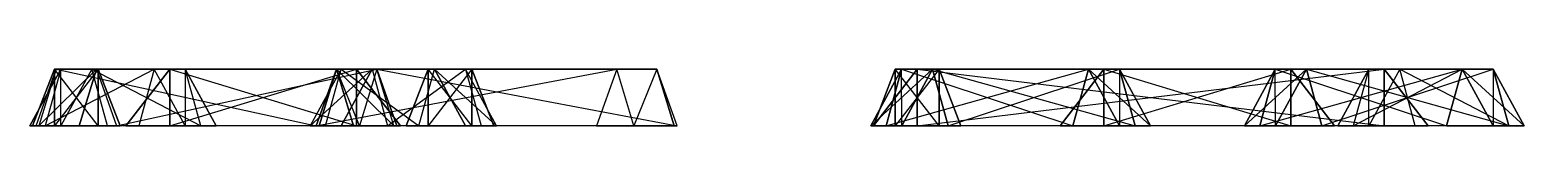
# Model space of a CAD drawing. Extents: x -3500 to 3500, y -22 to 22.
# Drawn here: x -1196.1 to -1133.5, y 19.7 to 22 of the extents above; entities that cross this region are included whole.
import ezdxf

# ---------------------------------------------------------------- set-up
doc = ezdxf.new("R2010")
doc.units = 0
doc.layers.add('UB3D', color=1, linetype='CONTINUOUS')

msp = doc.modelspace()

# ---------------------------------------------------------------- linework, layer by layer
at = {"layer": 'UB3D', "color": 2}
for points in [[(-1196.137953, 19.685039, 1267.897992), (-1194.841732, 22.047244, 1266.595984), (-1195.492756, 19.685039, 1265.947874)], [(-1196.137953, 19.685039, 1267.897992), (-1194.835984, 19.685039, 1269.194213), (-1194.841732, 22.047244, 1266.595984)], [(-1195.10937, 19.685039, 1292.703386), (-1195.10937, 22.047244, 1290.866142), (-1196.027992, 19.685039, 1290.866142)], [(-1195.10937, 22.047244, 1290.866142), (-1196.027992, 19.685039, 1290.866142), (-1195.10937, 22.047244, 1267.244094)], [(-1196.027992, 19.685039, 1290.866142), (-1195.10937, 22.047244, 1267.244094), (-1196.027992, 19.685039, 1267.244094)], [(-1195.10937, 22.047244, 1267.244094), (-1196.027992, 19.685039, 1267.244094), (-1195.10937, 19.685039, 1265.40685)], [(-1195.10937, 19.685039, 1269.081339), (-1195.10937, 22.047244, 1267.244094), (-1196.027992, 19.685039, 1267.244094)], [(-1195.10937, 22.047244, 1267.244094), (-1196.027992, 19.685039, 1267.244094), (-1195.10937, 22.047244, 1263.307087)], [(-1196.027992, 19.685039, 1267.244094), (-1195.10937, 22.047244, 1263.307087), (-1196.027992, 19.685039, 1263.307087)], [(-1195.10937, 22.047244, 1263.307087), (-1196.027992, 19.685039, 1263.307087), (-1195.10937, 19.685039, 1261.469843)], [(-1195.756654, 19.685039, 1317.095827), (-1195.880591, 19.685039, 1319.146181), (-1195.035669, 22.047244, 1318.785669)], [(-1195.880591, 19.685039, 1319.146181), (-1195.035669, 22.047244, 1318.785669), (-1184.122047, 19.685039, 1346.705236)], [(-1194.066811, 19.685039, 1316.374882), (-1195.756654, 19.685039, 1317.095827), (-1193.345827, 22.047244, 1318.064724)], [(-1195.756654, 19.685039, 1317.095827), (-1193.345827, 22.047244, 1318.064724), (-1195.035669, 22.047244, 1318.785669)], [(-1194.841732, 22.047244, 1266.595984), (-1195.492756, 19.685039, 1265.947874), (-1190.922205, 22.047244, 1262.658976)], [(-1195.492756, 19.685039, 1265.947874), (-1190.922205, 22.047244, 1262.658976), (-1191.573228, 19.685039, 1262.010866)], [(-1195.10937, 19.685039, 1292.703386), (-1193.272126, 19.685039, 1292.703386), (-1195.10937, 22.047244, 1290.866142)], [(-1193.272126, 19.685039, 1292.703386), (-1195.10937, 22.047244, 1290.866142), (-1193.272126, 22.047244, 1290.866142)], [(-1195.10937, 22.047244, 1290.866142), (-1193.272126, 22.047244, 1290.866142), (-1195.10937, 22.047244, 1267.244094)], [(-1193.272126, 22.047244, 1290.866142), (-1195.10937, 22.047244, 1267.244094), (-1193.272126, 22.047244, 1267.244094)], [(-1195.10937, 22.047244, 1267.244094), (-1193.272126, 22.047244, 1267.244094), (-1195.10937, 19.685039, 1265.40685)], [(-1193.272126, 22.047244, 1267.244094), (-1195.10937, 19.685039, 1265.40685), (-1193.272126, 19.685039, 1265.40685)], [(-1195.10937, 19.685039, 1269.081339), (-1193.272126, 19.685039, 1269.081339), (-1195.10937, 22.047244, 1267.244094)], [(-1193.272126, 19.685039, 1269.081339), (-1195.10937, 22.047244, 1267.244094), (-1193.272126, 22.047244, 1267.244094)], [(-1195.10937, 22.047244, 1267.244094), (-1193.272126, 22.047244, 1267.244094), (-1195.10937, 22.047244, 1263.307087)], [(-1193.272126, 22.047244, 1267.244094), (-1195.10937, 22.047244, 1263.307087), (-1193.272126, 22.047244, 1263.307087)], [(-1195.10937, 22.047244, 1263.307087), (-1193.272126, 22.047244, 1263.307087), (-1195.10937, 19.685039, 1261.469843)], [(-1193.272126, 22.047244, 1263.307087), (-1195.10937, 19.685039, 1261.469843), (-1193.272126, 19.685039, 1261.469843)], [(-1195.035669, 22.047244, 1318.785669), (-1184.122047, 19.685039, 1346.705236), (-1183.277126, 22.047244, 1346.344724)], [(-1193.345827, 22.047244, 1318.064724), (-1195.035669, 22.047244, 1318.785669), (-1181.587283, 22.047244, 1345.62378)], [(-1195.035669, 22.047244, 1318.785669), (-1181.587283, 22.047244, 1345.62378), (-1183.277126, 22.047244, 1346.344724)], [(-1194.835984, 19.685039, 1269.194213), (-1194.841732, 22.047244, 1266.595984), (-1193.539764, 22.047244, 1267.892205)], [(-1194.841732, 22.047244, 1266.595984), (-1193.539764, 22.047244, 1267.892205), (-1190.922205, 22.047244, 1262.658976)], [(-1194.835984, 19.685039, 1269.194213), (-1192.88874, 19.685039, 1268.540315), (-1193.539764, 22.047244, 1267.892205)], [(-1194.066811, 19.685039, 1316.374882), (-1193.345827, 22.047244, 1318.064724), (-1192.500906, 19.685039, 1317.704213)], [(-1192.88874, 19.685039, 1268.540315), (-1193.539764, 22.047244, 1267.892205), (-1188.969213, 19.685039, 1264.603307)], [(-1193.539764, 22.047244, 1267.892205), (-1188.969213, 19.685039, 1264.603307), (-1189.620236, 22.047244, 1263.955197)], [(-1193.539764, 22.047244, 1267.892205), (-1190.922205, 22.047244, 1262.658976), (-1189.620236, 22.047244, 1263.955197)], [(-1193.345827, 22.047244, 1318.064724), (-1192.500906, 19.685039, 1317.704213), (-1181.587283, 22.047244, 1345.62378)], [(-1193.272126, 19.685039, 1292.703386), (-1192.353504, 19.685039, 1290.866142), (-1193.272126, 22.047244, 1290.866142)], [(-1192.353504, 19.685039, 1290.866142), (-1193.272126, 22.047244, 1290.866142), (-1192.353504, 19.685039, 1267.244094)], [(-1193.272126, 22.047244, 1290.866142), (-1192.353504, 19.685039, 1267.244094), (-1193.272126, 22.047244, 1267.244094)], [(-1192.353504, 19.685039, 1267.244094), (-1193.272126, 22.047244, 1267.244094), (-1193.272126, 19.685039, 1265.40685)], [(-1193.272126, 19.685039, 1269.081339), (-1192.353504, 19.685039, 1267.244094), (-1193.272126, 22.047244, 1267.244094)], [(-1192.353504, 19.685039, 1267.244094), (-1193.272126, 22.047244, 1267.244094), (-1192.353504, 19.685039, 1263.307087)], [(-1193.272126, 22.047244, 1267.244094), (-1192.353504, 19.685039, 1263.307087), (-1193.272126, 22.047244, 1263.307087)], [(-1192.353504, 19.685039, 1263.307087), (-1193.272126, 22.047244, 1263.307087), (-1193.272126, 19.685039, 1261.469843)], [(-1192.500906, 19.685039, 1317.704213), (-1181.587283, 22.047244, 1345.62378), (-1180.742362, 19.685039, 1345.263268)], [(-1192.108465, 19.685039, 1262.388465), (-1190.27122, 22.047244, 1262.388465), (-1190.27122, 19.685039, 1261.469843)], [(-1192.108465, 19.685039, 1264.225709), (-1190.27122, 19.685039, 1265.144331), (-1190.27122, 22.047244, 1264.225709)], [(-1192.108465, 19.685039, 1262.388465), (-1192.108465, 19.685039, 1264.225709), (-1190.27122, 22.047244, 1262.388465)], [(-1192.108465, 19.685039, 1264.225709), (-1190.27122, 22.047244, 1262.388465), (-1190.27122, 22.047244, 1264.225709)], [(-1190.922205, 22.047244, 1262.658976), (-1191.573228, 19.685039, 1262.010866), (-1189.625984, 19.685039, 1261.356969)], [(-1190.922205, 22.047244, 1262.658976), (-1189.620236, 22.047244, 1263.955197), (-1189.625984, 19.685039, 1261.356969)], [(-1190.27122, 22.047244, 1262.388465), (-1190.27122, 19.685039, 1261.469843), (-1182.432205, 22.047244, 1262.388465)], [(-1190.27122, 19.685039, 1261.469843), (-1182.432205, 22.047244, 1262.388465), (-1182.432205, 19.685039, 1261.469843)], [(-1190.27122, 19.685039, 1265.144331), (-1190.27122, 22.047244, 1264.225709), (-1182.432205, 19.685039, 1265.144331)], [(-1190.27122, 22.047244, 1264.225709), (-1182.432205, 19.685039, 1265.144331), (-1182.432205, 22.047244, 1264.225709)], [(-1190.27122, 22.047244, 1262.388465), (-1190.27122, 22.047244, 1264.225709), (-1182.432205, 22.047244, 1262.388465)], [(-1190.27122, 22.047244, 1264.225709), (-1182.432205, 22.047244, 1262.388465), (-1182.432205, 22.047244, 1264.225709)], [(-1189.620236, 22.047244, 1263.955197), (-1189.625984, 19.685039, 1261.356969), (-1188.324016, 19.685039, 1262.653189)], [(-1188.969213, 19.685039, 1264.603307), (-1189.620236, 22.047244, 1263.955197), (-1188.324016, 19.685039, 1262.653189)], [(-1184.379409, 19.685039, 1262.65315), (-1183.734213, 19.685039, 1264.603307), (-1183.083189, 22.047244, 1263.955157)], [(-1183.077441, 19.685039, 1261.357008), (-1184.379409, 19.685039, 1262.65315), (-1181.78122, 22.047244, 1262.659016)], [(-1184.379409, 19.685039, 1262.65315), (-1181.78122, 22.047244, 1262.659016), (-1183.083189, 22.047244, 1263.955157)], [(-1184.122047, 19.685039, 1346.705236), (-1183.277126, 22.047244, 1346.344724), (-1182.556142, 19.685039, 1348.034567)], [(-1183.99811, 19.685039, 1347.313622), (-1183.277126, 22.047244, 1345.62378), (-1184.122047, 19.685039, 1345.263268)], [(-1183.277126, 22.047244, 1345.62378), (-1184.122047, 19.685039, 1345.263268), (-1171.518622, 22.047244, 1318.064724)], [(-1184.122047, 19.685039, 1345.263268), (-1171.518622, 22.047244, 1318.064724), (-1172.363543, 19.685039, 1317.704213)], [(-1183.99811, 19.685039, 1347.313622), (-1182.308268, 19.685039, 1348.034567), (-1183.277126, 22.047244, 1345.62378)], [(-1183.734213, 19.685039, 1264.603307), (-1183.083189, 22.047244, 1263.955157), (-1179.814724, 19.685039, 1268.540315)], [(-1181.587283, 22.047244, 1345.62378), (-1183.277126, 22.047244, 1346.344724), (-1180.866299, 19.685039, 1347.313622)], [(-1183.277126, 22.047244, 1346.344724), (-1180.866299, 19.685039, 1347.313622), (-1182.556142, 19.685039, 1348.034567)], [(-1182.308268, 19.685039, 1348.034567), (-1183.277126, 22.047244, 1345.62378), (-1181.587283, 22.047244, 1346.344724)], [(-1183.277126, 22.047244, 1345.62378), (-1181.587283, 22.047244, 1346.344724), (-1171.518622, 22.047244, 1318.064724)], [(-1183.083189, 22.047244, 1263.955157), (-1179.814724, 19.685039, 1268.540315), (-1179.163701, 22.047244, 1267.892165)], [(-1181.78122, 22.047244, 1262.659016), (-1183.083189, 22.047244, 1263.955157), (-1177.861732, 22.047244, 1266.596024)], [(-1183.083189, 22.047244, 1263.955157), (-1177.861732, 22.047244, 1266.596024), (-1179.163701, 22.047244, 1267.892165)], [(-1183.077441, 19.685039, 1261.357008), (-1181.78122, 22.047244, 1262.659016), (-1181.130197, 19.685039, 1262.010866)], [(-1182.432205, 22.047244, 1262.388465), (-1182.432205, 19.685039, 1261.469843), (-1180.594961, 19.685039, 1262.388465)], [(-1182.432205, 19.685039, 1265.144331), (-1182.432205, 22.047244, 1264.225709), (-1180.594961, 19.685039, 1264.225709)], [(-1182.432205, 22.047244, 1262.388465), (-1182.432205, 22.047244, 1264.225709), (-1180.594961, 19.685039, 1262.388465)], [(-1182.432205, 22.047244, 1264.225709), (-1180.594961, 19.685039, 1262.388465), (-1180.594961, 19.685039, 1264.225709)], [(-1182.308268, 19.685039, 1348.034567), (-1180.742362, 19.685039, 1346.705236), (-1181.587283, 22.047244, 1346.344724)], [(-1181.78122, 22.047244, 1262.659016), (-1181.130197, 19.685039, 1262.010866), (-1177.861732, 22.047244, 1266.596024)], [(-1181.587283, 22.047244, 1345.62378), (-1180.742362, 19.685039, 1345.263268), (-1180.866299, 19.685039, 1347.313622)], [(-1180.742362, 19.685039, 1346.705236), (-1181.587283, 22.047244, 1346.344724), (-1168.983858, 19.685039, 1319.146181)], [(-1181.587283, 22.047244, 1346.344724), (-1168.983858, 19.685039, 1319.146181), (-1169.82878, 22.047244, 1318.785669)], [(-1181.587283, 22.047244, 1346.344724), (-1171.518622, 22.047244, 1318.064724), (-1169.82878, 22.047244, 1318.785669)], [(-1181.130197, 19.685039, 1262.010866), (-1177.861732, 22.047244, 1266.596024), (-1177.210709, 19.685039, 1265.947874)], [(-1179.431339, 19.685039, 1292.703386), (-1179.431339, 22.047244, 1290.866142), (-1180.349961, 19.685039, 1290.866142)], [(-1179.431339, 22.047244, 1290.866142), (-1180.349961, 19.685039, 1290.866142), (-1179.431339, 22.047244, 1267.244094)], [(-1180.349961, 19.685039, 1290.866142), (-1179.431339, 22.047244, 1267.244094), (-1180.349961, 19.685039, 1267.244094)], [(-1179.431339, 22.047244, 1267.244094), (-1180.349961, 19.685039, 1267.244094), (-1179.431339, 19.685039, 1265.40685)], [(-1179.814724, 19.685039, 1268.540315), (-1179.163701, 22.047244, 1267.892165), (-1177.86748, 19.685039, 1269.194173)], [(-1179.431339, 19.685039, 1292.703386), (-1177.594094, 19.685039, 1292.703386), (-1179.431339, 22.047244, 1290.866142)], [(-1177.594094, 19.685039, 1292.703386), (-1179.431339, 22.047244, 1290.866142), (-1177.594094, 22.047244, 1290.866142)], [(-1179.431339, 22.047244, 1290.866142), (-1177.594094, 22.047244, 1290.866142), (-1179.431339, 22.047244, 1267.244094)], [(-1177.594094, 22.047244, 1290.866142), (-1179.431339, 22.047244, 1267.244094), (-1177.594094, 22.047244, 1267.244094)], [(-1179.431339, 22.047244, 1267.244094), (-1177.594094, 22.047244, 1267.244094), (-1179.431339, 19.685039, 1265.40685)], [(-1177.594094, 22.047244, 1267.244094), (-1179.431339, 19.685039, 1265.40685), (-1177.594094, 19.685039, 1265.40685)], [(-1177.861732, 22.047244, 1266.596024), (-1179.163701, 22.047244, 1267.892165), (-1176.565512, 19.685039, 1267.898031)], [(-1179.163701, 22.047244, 1267.892165), (-1176.565512, 19.685039, 1267.898031), (-1177.86748, 19.685039, 1269.194173)], [(-1177.861732, 22.047244, 1266.596024), (-1177.210709, 19.685039, 1265.947874), (-1176.565512, 19.685039, 1267.898031)], [(-1177.594094, 19.685039, 1292.703386), (-1176.675472, 19.685039, 1290.866142), (-1177.594094, 22.047244, 1290.866142)], [(-1176.675472, 19.685039, 1290.866142), (-1177.594094, 22.047244, 1290.866142), (-1176.675472, 19.685039, 1267.244094)], [(-1177.594094, 22.047244, 1290.866142), (-1176.675472, 19.685039, 1267.244094), (-1177.594094, 22.047244, 1267.244094)], [(-1176.675472, 19.685039, 1267.244094), (-1177.594094, 22.047244, 1267.244094), (-1177.594094, 19.685039, 1265.40685)], [(-1171.518622, 22.047244, 1318.064724), (-1172.363543, 19.685039, 1317.704213), (-1170.797638, 19.685039, 1316.374882)], [(-1171.518622, 22.047244, 1318.064724), (-1169.82878, 22.047244, 1318.785669), (-1170.797638, 19.685039, 1316.374882)], [(-1169.82878, 22.047244, 1318.785669), (-1170.797638, 19.685039, 1316.374882), (-1169.107795, 19.685039, 1317.095827)], [(-1168.983858, 19.685039, 1319.146181), (-1169.82878, 22.047244, 1318.785669), (-1169.107795, 19.685039, 1317.095827)], [(-1160.862362, 19.685039, 1282.338228), (-1160.217165, 19.685039, 1284.288346), (-1159.566142, 22.047244, 1283.640236)], [(-1159.560394, 19.685039, 1281.042008), (-1160.862362, 19.685039, 1282.338228), (-1158.264173, 22.047244, 1282.344016)], [(-1160.862362, 19.685039, 1282.338228), (-1158.264173, 22.047244, 1282.344016), (-1159.566142, 22.047244, 1283.640236)], [(-1160.862362, 19.685039, 1271.835), (-1159.566142, 22.047244, 1270.532992), (-1160.217165, 19.685039, 1269.884882)], [(-1160.862362, 19.685039, 1271.835), (-1159.560394, 19.685039, 1273.13122), (-1159.566142, 22.047244, 1270.532992)], [(-1160.862362, 19.685039, 1337.456339), (-1160.217165, 19.685039, 1339.406457), (-1159.566142, 22.047244, 1338.758346)], [(-1159.560394, 19.685039, 1336.160118), (-1160.862362, 19.685039, 1337.456339), (-1158.264173, 22.047244, 1337.462126)], [(-1160.862362, 19.685039, 1337.456339), (-1158.264173, 22.047244, 1337.462126), (-1159.566142, 22.047244, 1338.758346)], [(-1160.862362, 19.685039, 1326.95311), (-1159.566142, 22.047244, 1325.651102), (-1160.217165, 19.685039, 1325.002992)], [(-1160.862362, 19.685039, 1326.95311), (-1159.560394, 19.685039, 1328.249331), (-1159.566142, 22.047244, 1325.651102)], [(-1159.83378, 19.685039, 1284.82937), (-1159.83378, 22.047244, 1282.992126), (-1160.752402, 19.685039, 1282.992126)], [(-1159.83378, 22.047244, 1282.992126), (-1160.752402, 19.685039, 1282.992126), (-1159.83378, 22.047244, 1271.181102)], [(-1160.752402, 19.685039, 1282.992126), (-1159.83378, 22.047244, 1271.181102), (-1160.752402, 19.685039, 1271.181102)], [(-1159.83378, 22.047244, 1271.181102), (-1160.752402, 19.685039, 1271.181102), (-1159.83378, 19.685039, 1269.343858)], [(-1160.752402, 19.685039, 1274.199488), (-1158.915157, 22.047244, 1274.199488), (-1158.915157, 19.685039, 1273.280866)], [(-1160.752402, 19.685039, 1276.036732), (-1158.915157, 19.685039, 1276.955354), (-1158.915157, 22.047244, 1276.036732)], [(-1160.752402, 19.685039, 1274.199488), (-1160.752402, 19.685039, 1276.036732), (-1158.915157, 22.047244, 1274.199488)], [(-1160.752402, 19.685039, 1276.036732), (-1158.915157, 22.047244, 1274.199488), (-1158.915157, 22.047244, 1276.036732)], [(-1159.83378, 19.685039, 1339.94748), (-1159.83378, 22.047244, 1338.110236), (-1160.752402, 19.685039, 1338.110236)], [(-1159.83378, 22.047244, 1338.110236), (-1160.752402, 19.685039, 1338.110236), (-1159.83378, 22.047244, 1326.299213)], [(-1160.752402, 19.685039, 1338.110236), (-1159.83378, 22.047244, 1326.299213), (-1160.752402, 19.685039, 1326.299213)], [(-1159.83378, 22.047244, 1326.299213), (-1160.752402, 19.685039, 1326.299213), (-1159.83378, 19.685039, 1324.461969)], [(-1160.752402, 19.685039, 1329.317598), (-1158.915157, 22.047244, 1329.317598), (-1158.915157, 19.685039, 1328.398976)], [(-1160.752402, 19.685039, 1331.154843), (-1158.915157, 19.685039, 1332.073465), (-1158.915157, 22.047244, 1331.154843)], [(-1160.752402, 19.685039, 1329.317598), (-1160.752402, 19.685039, 1331.154843), (-1158.915157, 22.047244, 1329.317598)], [(-1160.752402, 19.685039, 1331.154843), (-1158.915157, 22.047244, 1329.317598), (-1158.915157, 22.047244, 1331.154843)], [(-1160.217165, 19.685039, 1284.288346), (-1159.566142, 22.047244, 1283.640236), (-1152.37815, 19.685039, 1292.162362)], [(-1159.566142, 22.047244, 1270.532992), (-1160.217165, 19.685039, 1269.884882), (-1151.727126, 22.047244, 1262.658976)], [(-1160.217165, 19.685039, 1269.884882), (-1151.727126, 22.047244, 1262.658976), (-1152.37815, 19.685039, 1262.010866)], [(-1160.217165, 19.685039, 1339.406457), (-1159.566142, 22.047244, 1338.758346), (-1152.37815, 19.685039, 1347.280472)], [(-1159.566142, 22.047244, 1325.651102), (-1160.217165, 19.685039, 1325.002992), (-1151.727126, 22.047244, 1317.777087)], [(-1160.217165, 19.685039, 1325.002992), (-1151.727126, 22.047244, 1317.777087), (-1152.37815, 19.685039, 1317.128976)], [(-1159.83378, 19.685039, 1284.82937), (-1157.996535, 19.685039, 1284.82937), (-1159.83378, 22.047244, 1282.992126)], [(-1157.996535, 19.685039, 1284.82937), (-1159.83378, 22.047244, 1282.992126), (-1157.996535, 22.047244, 1282.992126)], [(-1159.83378, 22.047244, 1282.992126), (-1157.996535, 22.047244, 1282.992126), (-1159.83378, 22.047244, 1271.181102)], [(-1157.996535, 22.047244, 1282.992126), (-1159.83378, 22.047244, 1271.181102), (-1157.996535, 22.047244, 1271.181102)], [(-1159.83378, 22.047244, 1271.181102), (-1157.996535, 22.047244, 1271.181102), (-1159.83378, 19.685039, 1269.343858)], [(-1157.996535, 22.047244, 1271.181102), (-1159.83378, 19.685039, 1269.343858), (-1157.996535, 19.685039, 1269.343858)], [(-1159.83378, 19.685039, 1339.94748), (-1157.996535, 19.685039, 1339.94748), (-1159.83378, 22.047244, 1338.110236)], [(-1157.996535, 19.685039, 1339.94748), (-1159.83378, 22.047244, 1338.110236), (-1157.996535, 22.047244, 1338.110236)], [(-1159.83378, 22.047244, 1338.110236), (-1157.996535, 22.047244, 1338.110236), (-1159.83378, 22.047244, 1326.299213)], [(-1157.996535, 22.047244, 1338.110236), (-1159.83378, 22.047244, 1326.299213), (-1157.996535, 22.047244, 1326.299213)], [(-1159.83378, 22.047244, 1326.299213), (-1157.996535, 22.047244, 1326.299213), (-1159.83378, 19.685039, 1324.461969)], [(-1157.996535, 22.047244, 1326.299213), (-1159.83378, 19.685039, 1324.461969), (-1157.996535, 19.685039, 1324.461969)], [(-1159.566142, 22.047244, 1283.640236), (-1152.37815, 19.685039, 1292.162362), (-1151.727126, 22.047244, 1291.514252)], [(-1158.264173, 22.047244, 1282.344016), (-1159.566142, 22.047244, 1283.640236), (-1150.425157, 22.047244, 1290.218031)], [(-1159.566142, 22.047244, 1283.640236), (-1150.425157, 22.047244, 1290.218031), (-1151.727126, 22.047244, 1291.514252)], [(-1159.560394, 19.685039, 1273.13122), (-1159.566142, 22.047244, 1270.532992), (-1158.264173, 22.047244, 1271.829213)], [(-1159.566142, 22.047244, 1270.532992), (-1158.264173, 22.047244, 1271.829213), (-1151.727126, 22.047244, 1262.658976)], [(-1159.566142, 22.047244, 1338.758346), (-1152.37815, 19.685039, 1347.280472), (-1151.727126, 22.047244, 1346.632362)], [(-1158.264173, 22.047244, 1337.462126), (-1159.566142, 22.047244, 1338.758346), (-1150.425157, 22.047244, 1345.336142)], [(-1159.566142, 22.047244, 1338.758346), (-1150.425157, 22.047244, 1345.336142), (-1151.727126, 22.047244, 1346.632362)], [(-1159.560394, 19.685039, 1328.249331), (-1159.566142, 22.047244, 1325.651102), (-1158.264173, 22.047244, 1326.947323)], [(-1159.566142, 22.047244, 1325.651102), (-1158.264173, 22.047244, 1326.947323), (-1151.727126, 22.047244, 1317.777087)], [(-1159.560394, 19.685039, 1281.042008), (-1158.264173, 22.047244, 1282.344016), (-1157.61315, 19.685039, 1281.695906)], [(-1159.560394, 19.685039, 1273.13122), (-1157.61315, 19.685039, 1272.477323), (-1158.264173, 22.047244, 1271.829213)], [(-1159.560394, 19.685039, 1336.160118), (-1158.264173, 22.047244, 1337.462126), (-1157.61315, 19.685039, 1336.814016)], [(-1159.560394, 19.685039, 1328.249331), (-1157.61315, 19.685039, 1327.595433), (-1158.264173, 22.047244, 1326.947323)], [(-1158.915157, 22.047244, 1274.199488), (-1158.915157, 19.685039, 1273.280866), (-1139.317598, 22.047244, 1274.199488)], [(-1158.915157, 19.685039, 1273.280866), (-1139.317598, 22.047244, 1274.199488), (-1139.317598, 19.685039, 1273.280866)], [(-1158.915157, 19.685039, 1276.955354), (-1158.915157, 22.047244, 1276.036732), (-1139.317598, 19.685039, 1276.955354)], [(-1158.915157, 22.047244, 1276.036732), (-1139.317598, 19.685039, 1276.955354), (-1139.317598, 22.047244, 1276.036732)], [(-1158.915157, 22.047244, 1274.199488), (-1158.915157, 22.047244, 1276.036732), (-1139.317598, 22.047244, 1274.199488)], [(-1158.915157, 22.047244, 1276.036732), (-1139.317598, 22.047244, 1274.199488), (-1139.317598, 22.047244, 1276.036732)], [(-1158.915157, 22.047244, 1329.317598), (-1158.915157, 19.685039, 1328.398976), (-1139.317598, 22.047244, 1329.317598)], [(-1158.915157, 19.685039, 1328.398976), (-1139.317598, 22.047244, 1329.317598), (-1139.317598, 19.685039, 1328.398976)], [(-1158.915157, 19.685039, 1332.073465), (-1158.915157, 22.047244, 1331.154843), (-1139.317598, 19.685039, 1332.073465)], [(-1158.915157, 22.047244, 1331.154843), (-1139.317598, 19.685039, 1332.073465), (-1139.317598, 22.047244, 1331.154843)], [(-1158.915157, 22.047244, 1329.317598), (-1158.915157, 22.047244, 1331.154843), (-1139.317598, 22.047244, 1329.317598)], [(-1158.915157, 22.047244, 1331.154843), (-1139.317598, 22.047244, 1329.317598), (-1139.317598, 22.047244, 1331.154843)], [(-1158.264173, 22.047244, 1282.344016), (-1157.61315, 19.685039, 1281.695906), (-1150.425157, 22.047244, 1290.218031)], [(-1157.61315, 19.685039, 1272.477323), (-1158.264173, 22.047244, 1271.829213), (-1149.774134, 19.685039, 1264.603307)], [(-1158.264173, 22.047244, 1271.829213), (-1149.774134, 19.685039, 1264.603307), (-1150.425157, 22.047244, 1263.955197)], [(-1158.264173, 22.047244, 1271.829213), (-1151.727126, 22.047244, 1262.658976), (-1150.425157, 22.047244, 1263.955197)], [(-1158.264173, 22.047244, 1337.462126), (-1157.61315, 19.685039, 1336.814016), (-1150.425157, 22.047244, 1345.336142)], [(-1157.61315, 19.685039, 1327.595433), (-1158.264173, 22.047244, 1326.947323), (-1149.774134, 19.685039, 1319.721417)], [(-1158.264173, 22.047244, 1326.947323), (-1149.774134, 19.685039, 1319.721417), (-1150.425157, 22.047244, 1319.073307)], [(-1158.264173, 22.047244, 1326.947323), (-1151.727126, 22.047244, 1317.777087), (-1150.425157, 22.047244, 1319.073307)], [(-1157.996535, 19.685039, 1284.82937), (-1157.077913, 19.685039, 1282.992126), (-1157.996535, 22.047244, 1282.992126)], [(-1157.077913, 19.685039, 1282.992126), (-1157.996535, 22.047244, 1282.992126), (-1157.077913, 19.685039, 1271.181102)], [(-1157.996535, 22.047244, 1282.992126), (-1157.077913, 19.685039, 1271.181102), (-1157.996535, 22.047244, 1271.181102)], [(-1157.077913, 19.685039, 1271.181102), (-1157.996535, 22.047244, 1271.181102), (-1157.996535, 19.685039, 1269.343858)], [(-1157.996535, 19.685039, 1339.94748), (-1157.077913, 19.685039, 1338.110236), (-1157.996535, 22.047244, 1338.110236)], [(-1157.077913, 19.685039, 1338.110236), (-1157.996535, 22.047244, 1338.110236), (-1157.077913, 19.685039, 1326.299213)], [(-1157.996535, 22.047244, 1338.110236), (-1157.077913, 19.685039, 1326.299213), (-1157.996535, 22.047244, 1326.299213)], [(-1157.077913, 19.685039, 1326.299213), (-1157.996535, 22.047244, 1326.299213), (-1157.996535, 19.685039, 1324.461969)], [(-1157.61315, 19.685039, 1281.695906), (-1150.425157, 22.047244, 1290.218031), (-1149.774134, 19.685039, 1289.569921)], [(-1157.61315, 19.685039, 1336.814016), (-1150.425157, 22.047244, 1345.336142), (-1149.774134, 19.685039, 1344.688031)], [(-1152.913386, 19.685039, 1289.94752), (-1151.076142, 22.047244, 1289.94752), (-1151.076142, 19.685039, 1289.028898)], [(-1152.913386, 19.685039, 1291.784764), (-1151.076142, 19.685039, 1292.703386), (-1151.076142, 22.047244, 1291.784764)], [(-1152.913386, 19.685039, 1289.94752), (-1152.913386, 19.685039, 1291.784764), (-1151.076142, 22.047244, 1289.94752)], [(-1152.913386, 19.685039, 1291.784764), (-1151.076142, 22.047244, 1289.94752), (-1151.076142, 22.047244, 1291.784764)], [(-1152.913386, 19.685039, 1262.388465), (-1151.076142, 22.047244, 1262.388465), (-1151.076142, 19.685039, 1261.469843)], [(-1152.913386, 19.685039, 1264.225709), (-1151.076142, 19.685039, 1265.144331), (-1151.076142, 22.047244, 1264.225709)], [(-1152.913386, 19.685039, 1262.388465), (-1152.913386, 19.685039, 1264.225709), (-1151.076142, 22.047244, 1262.388465)], [(-1152.913386, 19.685039, 1264.225709), (-1151.076142, 22.047244, 1262.388465), (-1151.076142, 22.047244, 1264.225709)], [(-1152.913386, 19.685039, 1345.06563), (-1151.076142, 22.047244, 1345.06563), (-1151.076142, 19.685039, 1344.147008)], [(-1152.913386, 19.685039, 1346.902874), (-1151.076142, 19.685039, 1347.821496), (-1151.076142, 22.047244, 1346.902874)], [(-1152.913386, 19.685039, 1345.06563), (-1152.913386, 19.685039, 1346.902874), (-1151.076142, 22.047244, 1345.06563)], [(-1152.913386, 19.685039, 1346.902874), (-1151.076142, 22.047244, 1345.06563), (-1151.076142, 22.047244, 1346.902874)], [(-1152.913386, 19.685039, 1317.506575), (-1151.076142, 22.047244, 1317.506575), (-1151.076142, 19.685039, 1316.587953)], [(-1152.913386, 19.685039, 1319.343819), (-1151.076142, 19.685039, 1320.262441), (-1151.076142, 22.047244, 1319.343819)], [(-1152.913386, 19.685039, 1317.506575), (-1152.913386, 19.685039, 1319.343819), (-1151.076142, 22.047244, 1317.506575)], [(-1152.913386, 19.685039, 1319.343819), (-1151.076142, 22.047244, 1317.506575), (-1151.076142, 22.047244, 1319.343819)], [(-1152.37815, 19.685039, 1292.162362), (-1151.727126, 22.047244, 1291.514252), (-1150.430906, 19.685039, 1292.81626)], [(-1151.727126, 22.047244, 1262.658976), (-1152.37815, 19.685039, 1262.010866), (-1150.430906, 19.685039, 1261.356969)], [(-1152.37815, 19.685039, 1347.280472), (-1151.727126, 22.047244, 1346.632362), (-1150.430906, 19.685039, 1347.93437)], [(-1151.727126, 22.047244, 1317.777087), (-1152.37815, 19.685039, 1317.128976), (-1150.430906, 19.685039, 1316.475079)], [(-1150.425157, 22.047244, 1290.218031), (-1151.727126, 22.047244, 1291.514252), (-1149.128937, 19.685039, 1291.520039)], [(-1151.727126, 22.047244, 1291.514252), (-1149.128937, 19.685039, 1291.520039), (-1150.430906, 19.685039, 1292.81626)], [(-1151.727126, 22.047244, 1262.658976), (-1150.425157, 22.047244, 1263.955197), (-1150.430906, 19.685039, 1261.356969)], [(-1150.425157, 22.047244, 1345.336142), (-1151.727126, 22.047244, 1346.632362), (-1149.128937, 19.685039, 1346.63815)], [(-1151.727126, 22.047244, 1346.632362), (-1149.128937, 19.685039, 1346.63815), (-1150.430906, 19.685039, 1347.93437)], [(-1151.727126, 22.047244, 1317.777087), (-1150.425157, 22.047244, 1319.073307), (-1150.430906, 19.685039, 1316.475079)], [(-1151.076142, 22.047244, 1289.94752), (-1151.076142, 19.685039, 1289.028898), (-1143.237126, 22.047244, 1289.94752)], [(-1151.076142, 19.685039, 1289.028898), (-1143.237126, 22.047244, 1289.94752), (-1143.237126, 19.685039, 1289.028898)], [(-1151.076142, 19.685039, 1292.703386), (-1151.076142, 22.047244, 1291.784764), (-1143.237126, 19.685039, 1292.703386)], [(-1151.076142, 22.047244, 1291.784764), (-1143.237126, 19.685039, 1292.703386), (-1143.237126, 22.047244, 1291.784764)], [(-1151.076142, 22.047244, 1289.94752), (-1151.076142, 22.047244, 1291.784764), (-1143.237126, 22.047244, 1289.94752)], [(-1151.076142, 22.047244, 1291.784764), (-1143.237126, 22.047244, 1289.94752), (-1143.237126, 22.047244, 1291.784764)], [(-1151.076142, 22.047244, 1262.388465), (-1151.076142, 19.685039, 1261.469843), (-1143.237126, 22.047244, 1262.388465)], [(-1151.076142, 19.685039, 1261.469843), (-1143.237126, 22.047244, 1262.388465), (-1143.237126, 19.685039, 1261.469843)], [(-1151.076142, 19.685039, 1265.144331), (-1151.076142, 22.047244, 1264.225709), (-1143.237126, 19.685039, 1265.144331)], [(-1151.076142, 22.047244, 1264.225709), (-1143.237126, 19.685039, 1265.144331), (-1143.237126, 22.047244, 1264.225709)], [(-1151.076142, 22.047244, 1262.388465), (-1151.076142, 22.047244, 1264.225709), (-1143.237126, 22.047244, 1262.388465)], [(-1151.076142, 22.047244, 1264.225709), (-1143.237126, 22.047244, 1262.388465), (-1143.237126, 22.047244, 1264.225709)], [(-1151.076142, 22.047244, 1345.06563), (-1151.076142, 19.685039, 1344.147008), (-1143.237126, 22.047244, 1345.06563)], [(-1151.076142, 19.685039, 1344.147008), (-1143.237126, 22.047244, 1345.06563), (-1143.237126, 19.685039, 1344.147008)], [(-1151.076142, 19.685039, 1347.821496), (-1151.076142, 22.047244, 1346.902874), (-1143.237126, 19.685039, 1347.821496)], [(-1151.076142, 22.047244, 1346.902874), (-1143.237126, 19.685039, 1347.821496), (-1143.237126, 22.047244, 1346.902874)], [(-1151.076142, 22.047244, 1345.06563), (-1151.076142, 22.047244, 1346.902874), (-1143.237126, 22.047244, 1345.06563)], [(-1151.076142, 22.047244, 1346.902874), (-1143.237126, 22.047244, 1345.06563), (-1143.237126, 22.047244, 1346.902874)], [(-1151.076142, 22.047244, 1317.506575), (-1151.076142, 19.685039, 1316.587953), (-1143.237126, 22.047244, 1317.506575)], [(-1151.076142, 19.685039, 1316.587953), (-1143.237126, 22.047244, 1317.506575), (-1143.237126, 19.685039, 1316.587953)], [(-1151.076142, 19.685039, 1320.262441), (-1151.076142, 22.047244, 1319.343819), (-1143.237126, 19.685039, 1320.262441)], [(-1151.076142, 22.047244, 1319.343819), (-1143.237126, 19.685039, 1320.262441), (-1143.237126, 22.047244, 1319.343819)], [(-1151.076142, 22.047244, 1317.506575), (-1151.076142, 22.047244, 1319.343819), (-1143.237126, 22.047244, 1317.506575)], [(-1151.076142, 22.047244, 1319.343819), (-1143.237126, 22.047244, 1317.506575), (-1143.237126, 22.047244, 1319.343819)], [(-1150.425157, 22.047244, 1263.955197), (-1150.430906, 19.685039, 1261.356969), (-1149.128937, 19.685039, 1262.653189)], [(-1150.425157, 22.047244, 1319.073307), (-1150.430906, 19.685039, 1316.475079), (-1149.128937, 19.685039, 1317.771299)], [(-1150.425157, 22.047244, 1290.218031), (-1149.774134, 19.685039, 1289.569921), (-1149.128937, 19.685039, 1291.520039)], [(-1149.774134, 19.685039, 1264.603307), (-1150.425157, 22.047244, 1263.955197), (-1149.128937, 19.685039, 1262.653189)], [(-1150.425157, 22.047244, 1345.336142), (-1149.774134, 19.685039, 1344.688031), (-1149.128937, 19.685039, 1346.63815)], [(-1149.774134, 19.685039, 1319.721417), (-1150.425157, 22.047244, 1319.073307), (-1149.128937, 19.685039, 1317.771299)], [(-1145.184331, 19.685039, 1291.520039), (-1143.88811, 22.047244, 1290.218031), (-1144.539134, 19.685039, 1289.569921)], [(-1145.184331, 19.685039, 1291.520039), (-1143.882362, 19.685039, 1292.81626), (-1143.88811, 22.047244, 1290.218031)], [(-1145.184331, 19.685039, 1262.653189), (-1144.539134, 19.685039, 1264.603307), (-1143.88811, 22.047244, 1263.955197)], [(-1143.882362, 19.685039, 1261.356969), (-1145.184331, 19.685039, 1262.653189), (-1142.586142, 22.047244, 1262.658976)], [(-1145.184331, 19.685039, 1262.653189), (-1142.586142, 22.047244, 1262.658976), (-1143.88811, 22.047244, 1263.955197)], [(-1145.184331, 19.685039, 1346.63815), (-1143.88811, 22.047244, 1345.336142), (-1144.539134, 19.685039, 1344.688031)], [(-1145.184331, 19.685039, 1346.63815), (-1143.882362, 19.685039, 1347.93437), (-1143.88811, 22.047244, 1345.336142)], [(-1145.184331, 19.685039, 1317.771299), (-1144.539134, 19.685039, 1319.721417), (-1143.88811, 22.047244, 1319.073307)], [(-1143.882362, 19.685039, 1316.475079), (-1145.184331, 19.685039, 1317.771299), (-1142.586142, 22.047244, 1317.777087)], [(-1145.184331, 19.685039, 1317.771299), (-1142.586142, 22.047244, 1317.777087), (-1143.88811, 22.047244, 1319.073307)], [(-1143.88811, 22.047244, 1290.218031), (-1144.539134, 19.685039, 1289.569921), (-1136.049094, 22.047244, 1282.344016)], [(-1144.539134, 19.685039, 1289.569921), (-1136.049094, 22.047244, 1282.344016), (-1136.700118, 19.685039, 1281.695906)], [(-1144.539134, 19.685039, 1264.603307), (-1143.88811, 22.047244, 1263.955197), (-1136.700118, 19.685039, 1272.477323)], [(-1143.88811, 22.047244, 1345.336142), (-1144.539134, 19.685039, 1344.688031), (-1136.049094, 22.047244, 1337.462126)], [(-1144.539134, 19.685039, 1344.688031), (-1136.049094, 22.047244, 1337.462126), (-1136.700118, 19.685039, 1336.814016)], [(-1144.539134, 19.685039, 1319.721417), (-1143.88811, 22.047244, 1319.073307), (-1136.700118, 19.685039, 1327.595433)], [(-1143.882362, 19.685039, 1292.81626), (-1143.88811, 22.047244, 1290.218031), (-1142.586142, 22.047244, 1291.514252)], [(-1143.88811, 22.047244, 1290.218031), (-1142.586142, 22.047244, 1291.514252), (-1136.049094, 22.047244, 1282.344016)], [(-1143.88811, 22.047244, 1263.955197), (-1136.700118, 19.685039, 1272.477323), (-1136.049094, 22.047244, 1271.829213)], [(-1142.586142, 22.047244, 1262.658976), (-1143.88811, 22.047244, 1263.955197), (-1134.747126, 22.047244, 1270.532992)], [(-1143.88811, 22.047244, 1263.955197), (-1134.747126, 22.047244, 1270.532992), (-1136.049094, 22.047244, 1271.829213)], [(-1143.882362, 19.685039, 1347.93437), (-1143.88811, 22.047244, 1345.336142), (-1142.586142, 22.047244, 1346.632362)], [(-1143.88811, 22.047244, 1345.336142), (-1142.586142, 22.047244, 1346.632362), (-1136.049094, 22.047244, 1337.462126)], [(-1143.88811, 22.047244, 1319.073307), (-1136.700118, 19.685039, 1327.595433), (-1136.049094, 22.047244, 1326.947323)], [(-1142.586142, 22.047244, 1317.777087), (-1143.88811, 22.047244, 1319.073307), (-1134.747126, 22.047244, 1325.651102)], [(-1143.88811, 22.047244, 1319.073307), (-1134.747126, 22.047244, 1325.651102), (-1136.049094, 22.047244, 1326.947323)], [(-1143.882362, 19.685039, 1292.81626), (-1141.935118, 19.685039, 1292.162362), (-1142.586142, 22.047244, 1291.514252)], [(-1143.882362, 19.685039, 1261.356969), (-1142.586142, 22.047244, 1262.658976), (-1141.935118, 19.685039, 1262.010866)], [(-1143.882362, 19.685039, 1347.93437), (-1141.935118, 19.685039, 1347.280472), (-1142.586142, 22.047244, 1346.632362)], [(-1143.882362, 19.685039, 1316.475079), (-1142.586142, 22.047244, 1317.777087), (-1141.935118, 19.685039, 1317.128976)], [(-1143.237126, 22.047244, 1289.94752), (-1143.237126, 19.685039, 1289.028898), (-1141.399882, 19.685039, 1289.94752)], [(-1143.237126, 19.685039, 1292.703386), (-1143.237126, 22.047244, 1291.784764), (-1141.399882, 19.685039, 1291.784764)], [(-1143.237126, 22.047244, 1289.94752), (-1143.237126, 22.047244, 1291.784764), (-1141.399882, 19.685039, 1289.94752)], [(-1143.237126, 22.047244, 1291.784764), (-1141.399882, 19.685039, 1289.94752), (-1141.399882, 19.685039, 1291.784764)], [(-1143.237126, 22.047244, 1262.388465), (-1143.237126, 19.685039, 1261.469843), (-1141.399882, 19.685039, 1262.388465)], [(-1143.237126, 19.685039, 1265.144331), (-1143.237126, 22.047244, 1264.225709), (-1141.399882, 19.685039, 1264.225709)], [(-1143.237126, 22.047244, 1262.388465), (-1143.237126, 22.047244, 1264.225709), (-1141.399882, 19.685039, 1262.388465)], [(-1143.237126, 22.047244, 1264.225709), (-1141.399882, 19.685039, 1262.388465), (-1141.399882, 19.685039, 1264.225709)], [(-1143.237126, 22.047244, 1345.06563), (-1143.237126, 19.685039, 1344.147008), (-1141.399882, 19.685039, 1345.06563)], [(-1143.237126, 19.685039, 1347.821496), (-1143.237126, 22.047244, 1346.902874), (-1141.399882, 19.685039, 1346.902874)], [(-1143.237126, 22.047244, 1345.06563), (-1143.237126, 22.047244, 1346.902874), (-1141.399882, 19.685039, 1345.06563)], [(-1143.237126, 22.047244, 1346.902874), (-1141.399882, 19.685039, 1345.06563), (-1141.399882, 19.685039, 1346.902874)], [(-1143.237126, 22.047244, 1317.506575), (-1143.237126, 19.685039, 1316.587953), (-1141.399882, 19.685039, 1317.506575)], [(-1143.237126, 19.685039, 1320.262441), (-1143.237126, 22.047244, 1319.343819), (-1141.399882, 19.685039, 1319.343819)], [(-1143.237126, 22.047244, 1317.506575), (-1143.237126, 22.047244, 1319.343819), (-1141.399882, 19.685039, 1317.506575)], [(-1143.237126, 22.047244, 1319.343819), (-1141.399882, 19.685039, 1317.506575), (-1141.399882, 19.685039, 1319.343819)], [(-1141.935118, 19.685039, 1292.162362), (-1142.586142, 22.047244, 1291.514252), (-1134.096102, 19.685039, 1284.288346)], [(-1142.586142, 22.047244, 1291.514252), (-1134.096102, 19.685039, 1284.288346), (-1134.747126, 22.047244, 1283.640236)], [(-1142.586142, 22.047244, 1291.514252), (-1136.049094, 22.047244, 1282.344016), (-1134.747126, 22.047244, 1283.640236)], [(-1142.586142, 22.047244, 1262.658976), (-1141.935118, 19.685039, 1262.010866), (-1134.747126, 22.047244, 1270.532992)], [(-1141.935118, 19.685039, 1347.280472), (-1142.586142, 22.047244, 1346.632362), (-1134.096102, 19.685039, 1339.406457)], [(-1142.586142, 22.047244, 1346.632362), (-1134.096102, 19.685039, 1339.406457), (-1134.747126, 22.047244, 1338.758346)], [(-1142.586142, 22.047244, 1346.632362), (-1136.049094, 22.047244, 1337.462126), (-1134.747126, 22.047244, 1338.758346)], [(-1142.586142, 22.047244, 1317.777087), (-1141.935118, 19.685039, 1317.128976), (-1134.747126, 22.047244, 1325.651102)], [(-1141.935118, 19.685039, 1262.010866), (-1134.747126, 22.047244, 1270.532992), (-1134.096102, 19.685039, 1269.884882)], [(-1141.935118, 19.685039, 1317.128976), (-1134.747126, 22.047244, 1325.651102), (-1134.096102, 19.685039, 1325.002992)], [(-1141.264803, 19.685039, 1275.772047), (-1139.968583, 22.047244, 1274.470039), (-1140.619606, 19.685039, 1273.82189)], [(-1141.264803, 19.685039, 1275.772047), (-1139.962835, 19.685039, 1277.068189), (-1139.968583, 22.047244, 1274.470039)], [(-1141.264803, 19.685039, 1330.890157), (-1139.968583, 22.047244, 1329.58815), (-1140.619606, 19.685039, 1328.94)], [(-1141.264803, 19.685039, 1330.890157), (-1139.962835, 19.685039, 1332.186299), (-1139.968583, 22.047244, 1329.58815)], [(-1139.968583, 22.047244, 1274.470039), (-1140.619606, 19.685039, 1273.82189), (-1136.049094, 22.047244, 1270.533031)], [(-1140.619606, 19.685039, 1273.82189), (-1136.049094, 22.047244, 1270.533031), (-1136.700118, 19.685039, 1269.884882)], [(-1139.968583, 22.047244, 1329.58815), (-1140.619606, 19.685039, 1328.94), (-1136.049094, 22.047244, 1325.651142)], [(-1140.619606, 19.685039, 1328.94), (-1136.049094, 22.047244, 1325.651142), (-1136.700118, 19.685039, 1325.002992)], [(-1139.962835, 19.685039, 1277.068189), (-1139.968583, 22.047244, 1274.470039), (-1138.666614, 22.047244, 1275.766181)], [(-1139.968583, 22.047244, 1274.470039), (-1138.666614, 22.047244, 1275.766181), (-1136.049094, 22.047244, 1270.533031)], [(-1139.962835, 19.685039, 1332.186299), (-1139.968583, 22.047244, 1329.58815), (-1138.666614, 22.047244, 1330.884291)], [(-1139.968583, 22.047244, 1329.58815), (-1138.666614, 22.047244, 1330.884291), (-1136.049094, 22.047244, 1325.651142)], [(-1139.962835, 19.685039, 1277.068189), (-1138.015591, 19.685039, 1276.414331), (-1138.666614, 22.047244, 1275.766181)], [(-1139.962835, 19.685039, 1332.186299), (-1138.015591, 19.685039, 1331.532441), (-1138.666614, 22.047244, 1330.884291)], [(-1139.317598, 22.047244, 1274.199488), (-1139.317598, 19.685039, 1273.280866), (-1137.480354, 19.685039, 1274.199488)], [(-1139.317598, 19.685039, 1276.955354), (-1139.317598, 22.047244, 1276.036732), (-1137.480354, 19.685039, 1276.036732)], [(-1139.317598, 22.047244, 1274.199488), (-1139.317598, 22.047244, 1276.036732), (-1137.480354, 19.685039, 1274.199488)], [(-1139.317598, 22.047244, 1276.036732), (-1137.480354, 19.685039, 1274.199488), (-1137.480354, 19.685039, 1276.036732)], [(-1139.317598, 22.047244, 1329.317598), (-1139.317598, 19.685039, 1328.398976), (-1137.480354, 19.685039, 1329.317598)], [(-1139.317598, 19.685039, 1332.073465), (-1139.317598, 22.047244, 1331.154843), (-1137.480354, 19.685039, 1331.154843)], [(-1139.317598, 22.047244, 1329.317598), (-1139.317598, 22.047244, 1331.154843), (-1137.480354, 19.685039, 1329.317598)], [(-1139.317598, 22.047244, 1331.154843), (-1137.480354, 19.685039, 1329.317598), (-1137.480354, 19.685039, 1331.154843)], [(-1138.015591, 19.685039, 1276.414331), (-1138.666614, 22.047244, 1275.766181), (-1134.096102, 19.685039, 1272.477323)], [(-1138.666614, 22.047244, 1275.766181), (-1134.096102, 19.685039, 1272.477323), (-1134.747126, 22.047244, 1271.829173)], [(-1138.666614, 22.047244, 1275.766181), (-1136.049094, 22.047244, 1270.533031), (-1134.747126, 22.047244, 1271.829173)], [(-1138.015591, 19.685039, 1331.532441), (-1138.666614, 22.047244, 1330.884291), (-1134.096102, 19.685039, 1327.595433)], [(-1138.666614, 22.047244, 1330.884291), (-1134.096102, 19.685039, 1327.595433), (-1134.747126, 22.047244, 1326.947283)], [(-1138.666614, 22.047244, 1330.884291), (-1136.049094, 22.047244, 1325.651142), (-1134.747126, 22.047244, 1326.947283)], [(-1136.049094, 22.047244, 1282.344016), (-1136.700118, 19.685039, 1281.695906), (-1134.752874, 19.685039, 1281.042008)], [(-1136.700118, 19.685039, 1272.477323), (-1136.049094, 22.047244, 1271.829213), (-1134.752874, 19.685039, 1273.13122)], [(-1136.049094, 22.047244, 1270.533031), (-1136.700118, 19.685039, 1269.884882), (-1134.752874, 19.685039, 1269.231024)], [(-1136.049094, 22.047244, 1337.462126), (-1136.700118, 19.685039, 1336.814016), (-1134.752874, 19.685039, 1336.160118)], [(-1136.700118, 19.685039, 1327.595433), (-1136.049094, 22.047244, 1326.947323), (-1134.752874, 19.685039, 1328.249331)], [(-1136.049094, 22.047244, 1325.651142), (-1136.700118, 19.685039, 1325.002992), (-1134.752874, 19.685039, 1324.349134)], [(-1136.049094, 22.047244, 1282.344016), (-1134.747126, 22.047244, 1283.640236), (-1134.752874, 19.685039, 1281.042008)], [(-1134.747126, 22.047244, 1270.532992), (-1136.049094, 22.047244, 1271.829213), (-1133.450906, 19.685039, 1271.835)], [(-1136.049094, 22.047244, 1271.829213), (-1133.450906, 19.685039, 1271.835), (-1134.752874, 19.685039, 1273.13122)], [(-1136.049094, 22.047244, 1270.533031), (-1134.747126, 22.047244, 1271.829173), (-1134.752874, 19.685039, 1269.231024)], [(-1136.049094, 22.047244, 1337.462126), (-1134.747126, 22.047244, 1338.758346), (-1134.752874, 19.685039, 1336.160118)], [(-1134.747126, 22.047244, 1325.651102), (-1136.049094, 22.047244, 1326.947323), (-1133.450906, 19.685039, 1326.95311)], [(-1136.049094, 22.047244, 1326.947323), (-1133.450906, 19.685039, 1326.95311), (-1134.752874, 19.685039, 1328.249331)], [(-1136.049094, 22.047244, 1325.651142), (-1134.747126, 22.047244, 1326.947283), (-1134.752874, 19.685039, 1324.349134)], [(-1134.747126, 22.047244, 1283.640236), (-1134.752874, 19.685039, 1281.042008), (-1133.450906, 19.685039, 1282.338228)], [(-1134.747126, 22.047244, 1271.829173), (-1134.752874, 19.685039, 1269.231024), (-1133.450906, 19.685039, 1270.527165)], [(-1134.747126, 22.047244, 1338.758346), (-1134.752874, 19.685039, 1336.160118), (-1133.450906, 19.685039, 1337.456339)], [(-1134.747126, 22.047244, 1326.947283), (-1134.752874, 19.685039, 1324.349134), (-1133.450906, 19.685039, 1325.645276)], [(-1134.096102, 19.685039, 1284.288346), (-1134.747126, 22.047244, 1283.640236), (-1133.450906, 19.685039, 1282.338228)], [(-1134.747126, 22.047244, 1270.532992), (-1134.096102, 19.685039, 1269.884882), (-1133.450906, 19.685039, 1271.835)], [(-1134.096102, 19.685039, 1272.477323), (-1134.747126, 22.047244, 1271.829173), (-1133.450906, 19.685039, 1270.527165)], [(-1134.096102, 19.685039, 1339.406457), (-1134.747126, 22.047244, 1338.758346), (-1133.450906, 19.685039, 1337.456339)], [(-1134.747126, 22.047244, 1325.651102), (-1134.096102, 19.685039, 1325.002992), (-1133.450906, 19.685039, 1326.95311)], [(-1134.096102, 19.685039, 1327.595433), (-1134.747126, 22.047244, 1326.947283), (-1133.450906, 19.685039, 1325.645276)]]:
    msp.add_3dface(points, dxfattribs=at)

doc.saveas('drawing.dxf')
